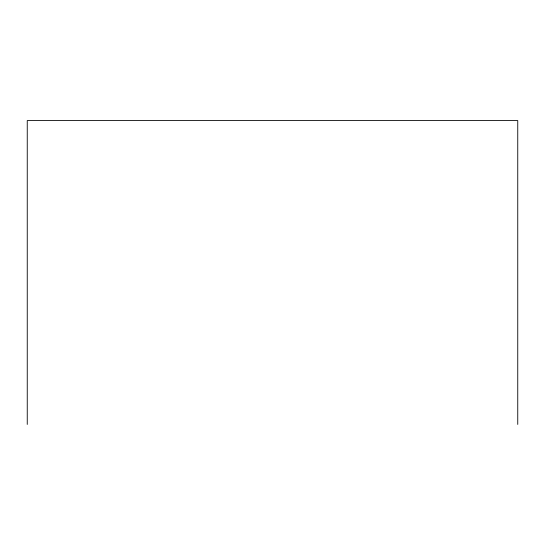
<?xml version="1.0" encoding="UTF-8"?>
<svg xmlns="http://www.w3.org/2000/svg" width="545" height="545" viewBox="0 0 545 545"><rect width="100%" height="100%" fill="white"/><g stroke="black" fill="none" stroke-linecap="round" stroke-linejoin="round"><path stroke-width="0.82" d="M517.75 424.426L517.75 120.574L27.25 120.574L27.25 424.426"/></g></svg>
